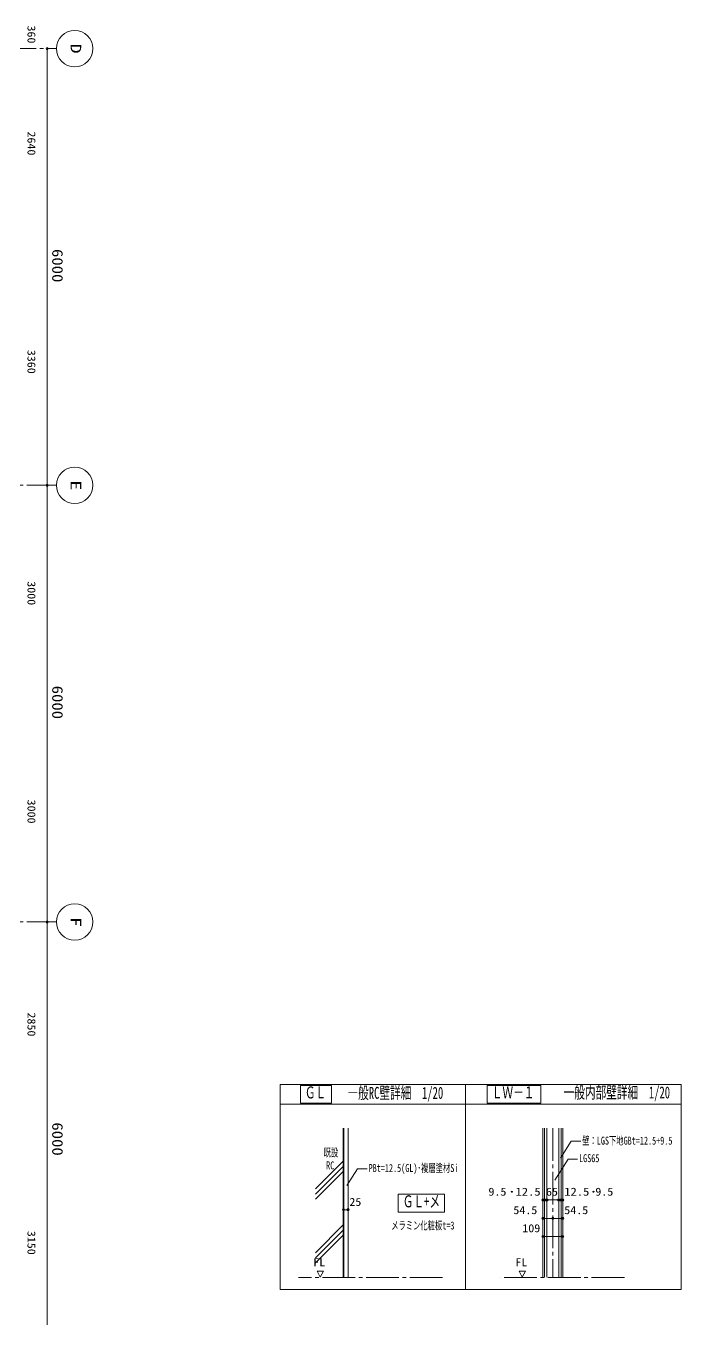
# Model space of a CAD drawing. Units: millimetres at full size, sheet at 1:50, with parts at 1:20. Extents: x -48066 to 77311, y -302220 to 10476.
# Drawn here: x 67025 to 76025, y -44134 to -26364 of the extents above; entities that cross this region are included whole.
import ezdxf
from ezdxf.enums import TextEntityAlignment as Align

# ---------------------------------------------------------------- set-up
doc = ezdxf.new("R2010")
doc.units = ezdxf.units.MM
doc.header["$LTSCALE"] = 50
doc.header["$PDMODE"] = 32
doc.header["$PDSIZE"] = 30
doc.linetypes.add('CHAIN2', pattern=[12, 9, -1, 1, -1])
for name, color, linetype, lineweight in [('0-0_通り芯', 4, 'Continuous', 18), ('0-1_壁芯', 4, 'Continuous', 18), ('3-4_Dｼｰﾄ', 4, 'Continuous', 18), ('D-0_通り芯', 4, 'CHAIN2', 18), ('D-1_躯体', 4, 'Continuous', 18), ('D-3_建具', 3, 'Continuous', 18), ('D-4_家具', 2, 'Continuous', 35), ('D-5_寸法', 6, 'Continuous', 18), ('D-8_文字', 7, 'Continuous', 9), ('D-A_仕上枠', 4, 'Continuous', 18), ('E-0_補助全色', 4, 'Continuous', 18)]:
    doc.layers.add(name, color=color, linetype=linetype, lineweight=lineweight)
doc.layers.add('D-7_ﾊﾂﾁ陰線', color=4, linetype='Continuous')
doc.styles.add('ＭＳ ゴシック', font='')
doc.styles.get('ＭＳ ゴシック').set_extended_font_data('MS Gothic')

msp = doc.modelspace()

# ---------------------------------------------------------------- linework, layer by layer
at = {"layer": '0-0_通り芯', "color": 6, "linetype": 'CHAIN2'}
for p, q in [((44517.4, -26676.59), (67445.14, -26676.59)), ((38836.91, -32676.59), (67445.14, -32676.59)), ((38836.91, -38676.59), (67445.14, -38676.59))]:
    msp.add_line(p, q, dxfattribs=at)
at = {"layer": '0-0_通り芯'}
for p, q in [((67317.71, -26676.59), (67317.71, -32676.59)), ((67317.71, -32676.59), (67317.71, -38676.59)), ((67317.71, -38676.59), (67317.71, -44676.59))]:
    msp.add_line(p, q, dxfattribs=at)
for centre in [(67695.14, -26676.59), (67695.14, -32676.59), (67695.14, -38676.59)]:
    msp.add_circle(centre, 250, dxfattribs=at)
for p in [(67317.71, -26676.59), (67317.71, -32676.59), (67317.71, -38676.59)]:
    msp.add_point(p, dxfattribs=at)
at = {"layer": '3-4_Dｼｰﾄ'}
for p, q in [((73362.63, -41167.49), (73362.63, -40922.03)), ((72140.49, -42664.13), (72140.49, -42418.68))]:
    msp.add_line(p, q, dxfattribs=at)
msp.add_lwpolyline([(70795.72, -40922.03), (71223.15, -40922.03), (71223.15, -41167.49), (70795.72, -41167.49)], close=True, dxfattribs=at)
for points in [[(73362.63, -40922.03), (74097.57, -40922.03), (74097.57, -41167.49), (73362.63, -41167.49)], [(72140.49, -42418.68), (72776.29, -42418.68), (72776.29, -42664.13), (72140.49, -42664.13)]]:
    msp.add_lwpolyline(points, dxfattribs=at)
at = {"layer": 'D-0_通り芯'}
for p, q in [((74262.91, -41510.23), (74262.91, -43560.24)), ((72748.45, -43560.24), (70768.62, -43560.24)), ((75245.58, -43560.24), (73544.21, -43560.24))]:
    msp.add_line(p, q, dxfattribs=at)
at = {"layer": 'D-1_躯体'}
for p, q in [((74181.66, -41510.23), (74181.66, -43556.22)), ((74344.16, -41510.23), (74344.16, -43556.22)), ((74471.78, -41937.68), (74291.4, -42224.47)), ((74603.85, -41937.68), (74471.78, -41937.68))]:
    msp.add_line(p, q, dxfattribs=at)
for points in [[(74647.16, -41690.33), (74515.09, -41690.33), (74368.25, -41923.78)], [(71712.82, -42066.47), (71580.75, -42066.47), (71433.91, -42299.93)]]:
    msp.add_lwpolyline(points, dxfattribs=at)
for points in [[(71066.8, -43556.85), (71110.8, -43472.85), (71024.8, -43472.85)], [(73842.38, -43556.85), (73886.38, -43472.85), (73800.38, -43472.85)]]:
    msp.add_lwpolyline(points, close=True, dxfattribs=at)
at = {"layer": 'D-3_建具'}
for p, q in [((71449.83, -41510.23), (71449.83, -43560.24)), ((74126.66, -41510.23), (74126.66, -43560.24)), ((74150.41, -41510.23), (74150.41, -43556.22)), ((74375.41, -41510.23), (74375.41, -43556.22)), ((74399.16, -41510.23), (74399.16, -43560.24))]:
    msp.add_line(p, q, dxfattribs=at)
at = {"layer": 'D-4_家具'}
msp.add_line((71387.33, -41510.23), (71387.33, -43560.24), dxfattribs=at)
at = {"layer": 'D-5_寸法'}
for p, q in [((70518.78, -40911.33), (70518.78, -43725.43)), ((70518.78, -40911.33), (76025.36, -40911.33)), ((73064.8, -43725.43), (73064.8, -40911.33)), ((76025.36, -40911.33), (76025.36, -43725.43)), ((70518.78, -41178.84), (76025.36, -41178.84)), ((70518.78, -43725.43), (76025.36, -43725.43))]:
    msp.add_line(p, q, dxfattribs=at)
at = {"layer": 'D-8_文字'}
for p, q in [((71001.85, -42345.23), (71387.33, -41959.75)), ((71001.85, -42415.94), (71387.33, -42030.46)), ((71001.85, -42486.65), (71387.33, -42101.17)), ((71001.85, -43221.02), (71387.33, -42835.54)), ((71001.85, -43291.73), (71387.33, -42906.25)), ((71001.85, -43362.44), (71387.33, -42976.96))]:
    msp.add_line(p, q, dxfattribs=at)
at = {"layer": 'D-A_仕上枠'}
msp.add_line((71387.33, -42630.46), (71449.83, -42630.46), dxfattribs=at)
for p in [(71387.33, -42630.46), (71449.83, -42630.46), (74126.66, -42495.78), (74150.41, -42495.78), (74181.66, -42495.78), (74344.16, -42495.78), (74375.41, -42495.78), (74399.16, -42495.78), (74126.66, -42749.09), (74262.91, -42749.09), (74399.16, -42749.09), (74126.66, -42998.08), (74399.16, -42998.08)]:
    msp.add_point(p, dxfattribs=at)
at = {"layer": 'E-0_補助全色'}
for p, q in [((74126.66, -42495.78), (74150.41, -42495.78)), ((74150.41, -42495.78), (74181.66, -42495.78)), ((74181.66, -42495.78), (74344.16, -42495.78)), ((74344.16, -42495.78), (74375.41, -42495.78)), ((74375.41, -42495.78), (74399.16, -42495.78)), ((74126.66, -42749.09), (74262.91, -42749.09)), ((74262.91, -42749.09), (74399.16, -42749.09)), ((74126.66, -42998.08), (74399.16, -42998.08))]:
    msp.add_line(p, q, dxfattribs=at)

# ---------------------------------------------------------------- texts
at = {"layer": '0-0_通り芯', "style": 'ＭＳ ゴシック'}
for s, width, p in [('D', 1.35, (67595.14, -26610.34)), ('6000', 1.15, (67342.71, -29430.34)), ('E', 1.35, (67595.14, -32610.34)), ('6000', 1.15, (67342.71, -35430.34)), ('F', 1.35, (67595.14, -38610.34)), ('6000', 1.15, (67342.71, -41430.34))]:
    msp.add_text(s, height=146.6, rotation=270, dxfattribs=dict(at, width=width)).set_placement(p, align=Align.BOTTOM_LEFT)
at = {"layer": '0-1_壁芯', "style": 'ＭＳ ゴシック', "width": 1.1}
for s, p in [('360', (67014.1, -26359.09)), ('2640', (67014.1, -27815.34)), ('3360', (67014.1, -30815.34)), ('3000', (67014.1, -33995.34)), ('3000', (67014.1, -36995.34)), ('2850', (67014.1, -39920.34)), ('3150', (67014.1, -42920.34))]:
    msp.add_text(s, height=110, rotation=270, dxfattribs=at).set_placement(p, align=Align.BOTTOM_LEFT)
at = {"layer": 'D-7_ﾊﾂﾁ陰線', "style": 'ＭＳ ゴシック'}
for s, height, width, p in [('ＧＬ', 165, 0.65, (70857.4, -41150.58)), ('―般RC壁詳細\u30001/20', 165, 0.65, (71442.49, -41156.6)), ('ＬＷ－１', 165, 0.65, (73424.3, -41150.58)), ('一般内部壁詳細\u30001/20', 165, 0.65, (74411.49, -41150.83)), ('壁：LGS下地GBt=12.5+9.5', 110, 0.65, (74666.54, -41769.36)), ('LGS65', 110, 0.65, (74622.98, -42010.04)), ('PBt=12.5(GL)･複層塗材Si', 110, 0.65, (71732.2, -42145.5)), ('ＧＬ+メ', 165, 0.65, (72202.16, -42647.23)), ('･', 110, 1.35, (73649.97, -42474.71)), ('･', 110, 1.35, (74770.51, -42474.71)), ('メラミン化粧板t=3', 110, 0.65, (72043.3, -42935.17)), ('FL', 110, 1.1, (70972.3, -43439.76)), ('FL', 110, 1.1, (73747.88, -43439.76))]:
    msp.add_text(s, height=height, dxfattribs=dict(at, width=width)).set_placement(p, align=Align.BOTTOM_LEFT)
at = {"layer": 'D-A_仕上枠', "style": 'ＭＳ ゴシック'}
for s, width, p in [('既設', 0.65, (71114.87, -41933.42)), ('RC', 0.65, (71149.41, -42109.83)), ('9.5', 1.1, (73378.44, -42470.78)), ('12.5', 1.15, (73751.26, -42470.78)), ('65', 1.1, (74169.16, -42470.78)), ('12.5', 1.15, (74420.27, -42470.78)), ('9.5', 1.1, (74846.8, -42470.78)), ('25', 1.1, (71467.85, -42611.66)), ('54.5', 1.1, (73720.51, -42724.09)), ('54.5', 1.1, (74420.27, -42724.09)), ('109', 1.1, (73843.5, -42973.08))]:
    msp.add_text(s, height=110, dxfattribs=dict(at, width=width)).set_placement(p, align=Align.BOTTOM_LEFT)

doc.saveas('drawing.dxf')
